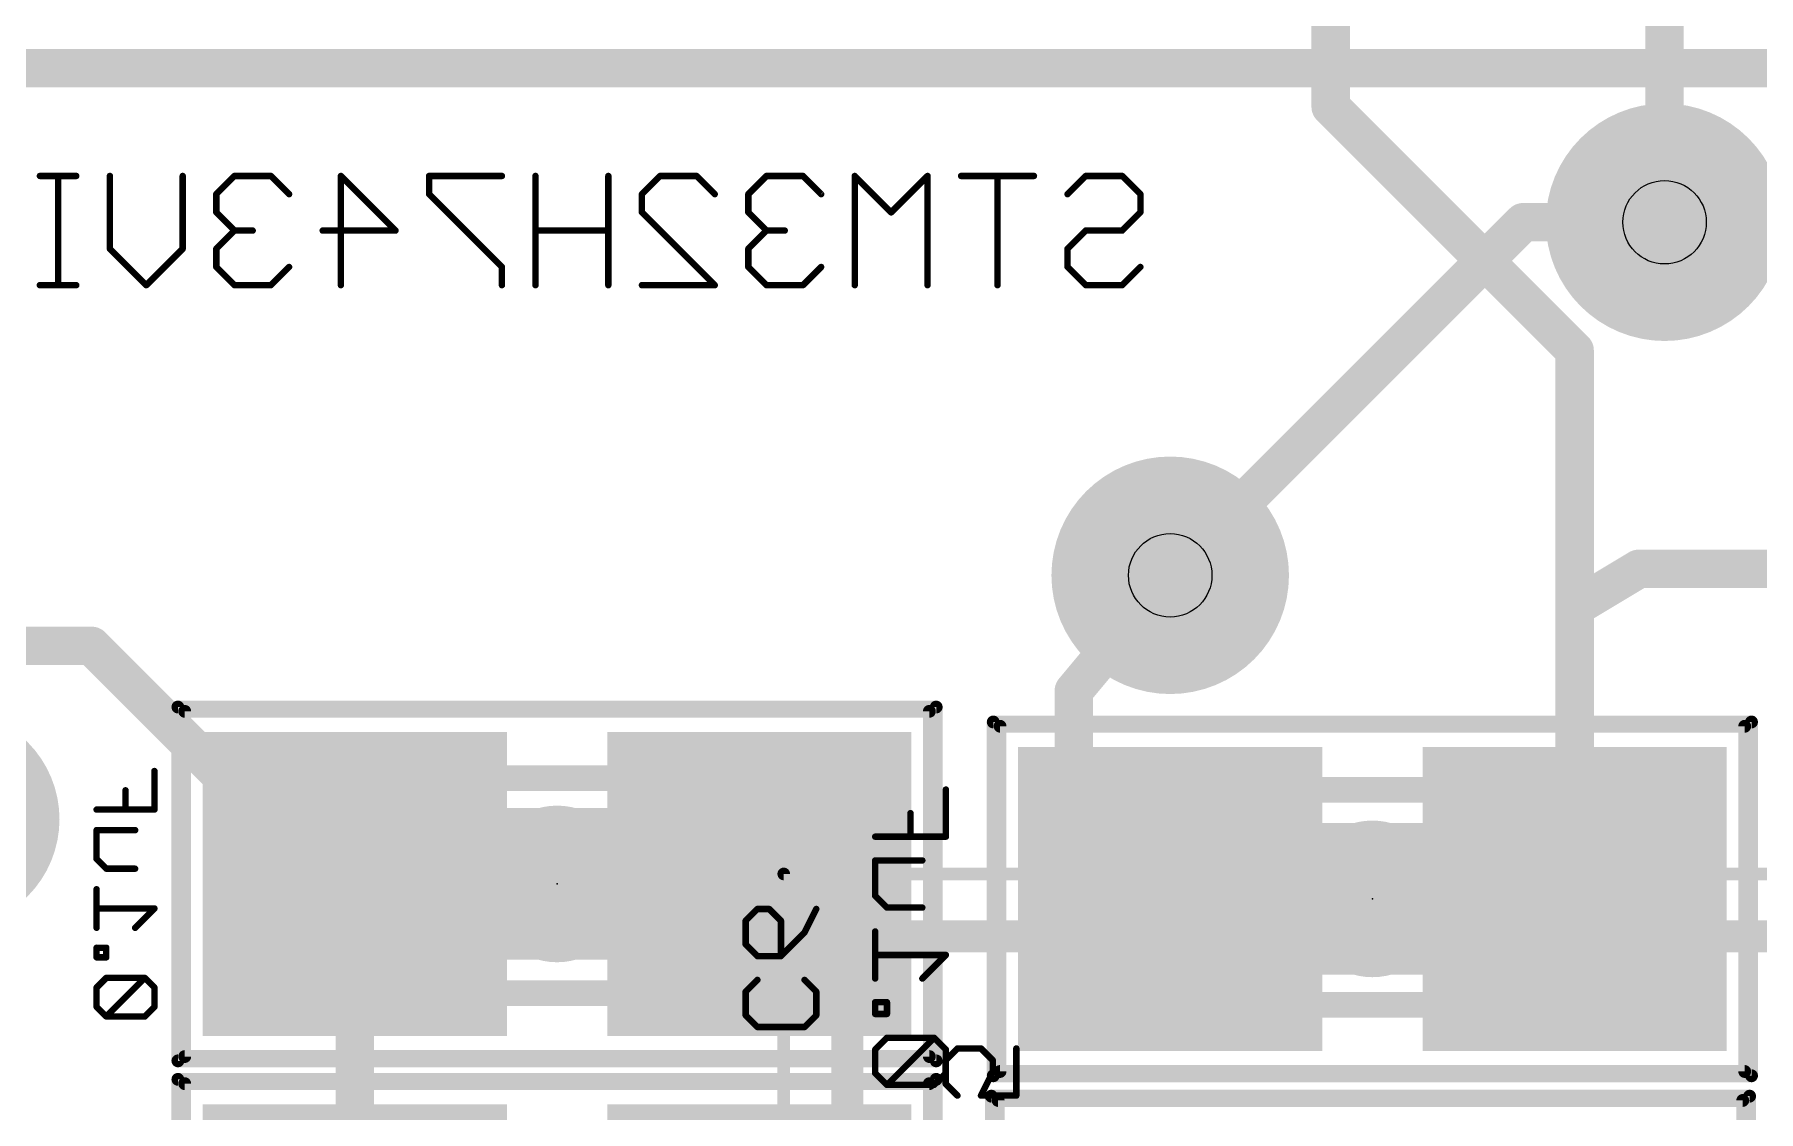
# Model space of a CAD drawing. Extents: x -10.2 to 81, y -3.9 to 69.4.
# Drawn here: x 58.5 to 65.32, y 20.92 to 25.18 of the extents above; entities that cross this region are included whole.
import ezdxf

# ---------------------------------------------------------------- set-up
doc = ezdxf.new("R2010")
doc.units = 0
for name, color, linetype in [('1', 22, 'CONTINUOUS'), ('16', 175, 'CONTINUOUS'), ('18', 82, 'CONTINUOUS'), ('21', 253, 'CONTINUOUS'), ('22', 253, 'CONTINUOUS'), ('24', 7, 'CONTINUOUS'), ('26', 253, 'CONTINUOUS'), ('28', 253, 'CONTINUOUS'), ('29', 253, 'CONTINUOUS'), ('30', 253, 'CONTINUOUS'), ('32', 253, 'CONTINUOUS'), ('36', 253, 'CONTINUOUS'), ('39', 22, 'CONTINUOUS'), ('40', 175, 'CONTINUOUS'), ('44', 253, 'CONTINUOUS'), ('51', 253, 'CONTINUOUS'), ('52', 253, 'CONTINUOUS')]:
    doc.layers.add(name, color=color, linetype=linetype)

# ---------------------------------------------------------------- blocks, each defined once
blk = doc.blocks.new('RECT')
blk.add_solid([(-0.5, -0.5), (0.5, -0.5), (-0.5, 0.5), (0.5, 0.5)])
blk = doc.blocks.new('ROUNDV')
at = {"const_width": 0.5}
blk.add_lwpolyline([(0, -0.25, 1), (0, 0.25, 1), (0, -0.25)], format="xyb", dxfattribs=at)

msp = doc.modelspace()

# ---------------------------------------------------------------- linework, layer by layer
at = {"layer": '1', "const_width": 0.1524}
for points in [[(57.0992, 25.0444), (66.4464, 25.0444)], [(62.992, 23.0378), (64.389, 24.4348)], [(64.389, 24.4348), (64.9478, 24.4348)]]:
    msp.add_lwpolyline(points, dxfattribs=at)
at = {"layer": '1', "const_width": 0.0762}
for points in [[(64.389, 24.4729, 1), (64.389, 24.3967)], [(64.4159, 24.4079, 1), (64.3621, 24.4617)], [(64.9478, 24.3967, 1), (64.9478, 24.4729)], [(62.9651, 23.0647, 1), (63.0189, 23.0109)]]:
    msp.add_lwpolyline(points, format="xyb", dxfattribs=at)
at = {"layer": '16', "const_width": 0.1524}
for points in [[(63.627, 24.892), (63.627, 25.7661)], [(64.9478, 25.527), (64.9478, 24.4348)], [(64.5919, 23.9272), (63.627, 24.892)], [(64.5919, 22.9108), (64.5919, 23.9272)], [(64.8458, 23.0632), (64.5919, 22.9108)], [(66.548, 23.0632), (64.8458, 23.0632)], [(62.992, 23.0378), (62.611, 22.5806)], [(64.5919, 21.7574), (64.5919, 22.9108)], [(58.0136, 22.7584), (58.7248, 22.7584)], [(58.7248, 22.7584), (59.6667, 21.8165)], [(62.611, 22.5806), (62.611, 22.1382)], [(61.3662, 21.8165), (61.3662, 22.2502)], [(62.611, 22.1382), (62.9919, 21.7574)], [(59.6667, 21.8165), (59.7662, 21.8165)], [(59.7662, 20.3433), (59.7662, 21.8165)]]:
    msp.add_lwpolyline(points, dxfattribs=at)
at = {"layer": '16', "const_width": 0.0762}
for points in [[(63.6539, 24.9189, 1), (63.6001, 24.8651)], [(63.5889, 24.892, 1), (63.6651, 24.892)], [(64.9097, 24.4348, 1), (64.9859, 24.4348)], [(64.63, 23.9272, 1), (64.5538, 23.9272)], [(64.5649, 23.9002, 1), (64.6188, 23.9541)], [(64.8458, 23.1013, 1), (64.8458, 23.0251)], [(64.8655, 23.0305, 1), (64.8262, 23.0959)], [(63.0213, 23.0134, 1), (62.9627, 23.0622)], [(64.63, 22.9108, 1), (64.5538, 22.9108)], [(64.5722, 22.9435, 1), (64.6115, 22.8781)], [(64.5538, 22.9108, 1), (64.63, 22.9108)], [(58.7517, 22.7853, 1), (58.6979, 22.7315)], [(58.7248, 22.7203, 1), (58.7248, 22.7965)], [(62.6491, 22.5806, 1), (62.5729, 22.5806)], [(62.5817, 22.605, 1), (62.6403, 22.5562)], [(61.4043, 22.2502, 1), (61.3281, 22.2502)], [(62.6379, 22.1652, 1), (62.5841, 22.1113)], [(62.5729, 22.1382, 1), (62.6491, 22.1382)], [(59.6667, 21.8546, 1), (59.6667, 21.7784)], [(59.6397, 21.7896, 1), (59.6936, 21.8435)], [(59.8043, 21.8165, 1), (59.7281, 21.8165)], [(59.7662, 21.7784, 1), (59.7662, 21.8546)], [(61.3281, 21.8165, 1), (61.4043, 21.8165)], [(62.9649, 21.7304, 1), (63.0188, 21.7843)], [(64.5538, 21.7574, 1), (64.63, 21.7574)]]:
    msp.add_lwpolyline(points, format="xyb", dxfattribs=at)
at = {"layer": '21', "const_width": 0.127}
for points in [[(67.8111, 21.6091), (61.7151, 21.6091)], [(61.7151, 21.6091), (61.7151, 11.7031)]]:
    msp.add_lwpolyline(points, dxfattribs=at)
at = {"layer": '21', "const_width": 0.0635}
for points in [[(61.7151, 21.6409, 1), (61.7151, 21.5774)], [(61.7468, 21.6091, 1), (61.6833, 21.6091)]]:
    msp.add_lwpolyline(points, format="xyb", dxfattribs=at)
at = {"layer": '22'}
for points, const_width in [([(62.0662, 22.5165), (59.0662, 22.5165)], 0.0508), ([(59.0662, 22.5165), (59.0662, 21.1165)], 0.0508), ([(62.0662, 21.1165), (62.0662, 22.5165)], 0.0508), ([(65.2918, 22.4574), (62.2919, 22.4574)], 0.0508), ([(62.2919, 22.4574), (62.2919, 21.0574)], 0.0508), ([(65.2918, 21.0574), (65.2918, 22.4574)], 0.0508), ([(60.5662, 21.786), (60.5662, 21.847)], 0.5588), ([(63.7919, 21.7879), (63.7919, 21.7269)], 0.5588), ([(59.0662, 21.1165), (62.0662, 21.1165)], 0.0508), ([(62.2919, 21.0574), (65.2918, 21.0574)], 0.0508), ([(62.0662, 21.0433), (59.0662, 21.0433)], 0.0508), ([(59.0662, 21.0433), (59.0662, 19.6433)], 0.0508), ([(62.0662, 19.6433), (62.0662, 21.0433)], 0.0508), ([(65.2842, 20.9768), (62.2842, 20.9768)], 0.0508), ([(62.2842, 20.9768), (62.2842, 19.5768)], 0.0508), ([(65.2842, 19.5768), (65.2842, 20.9768)], 0.0508)]:
    msp.add_lwpolyline(points, dxfattribs=dict(at, const_width=const_width))
for points, const_width in [([(59.0662, 22.5292, 1), (59.0662, 22.5038)], 0.0254), ([(59.0789, 22.5165, 1), (59.0535, 22.5165)], 0.0254), ([(62.0789, 22.5165, 1), (62.0535, 22.5165)], 0.0254), ([(62.0662, 22.5038, 1), (62.0662, 22.5292)], 0.0254), ([(62.2919, 22.4701, 1), (62.2919, 22.4447)], 0.0254), ([(62.3046, 22.4574, 1), (62.2792, 22.4574)], 0.0254), ([(65.3045, 22.4574, 1), (65.2792, 22.4574)], 0.0254), ([(65.2918, 22.4447, 1), (65.2918, 22.4701)], 0.0254), ([(60.7059, 21.847, 1), (60.4265, 21.847)], 0.2794), ([(63.9316, 21.7879, 1), (63.6522, 21.7879)], 0.2794), ([(60.4265, 21.786, 1), (60.7059, 21.786)], 0.2794), ([(63.6522, 21.7269, 1), (63.9316, 21.7269)], 0.2794), ([(59.0662, 21.1292, 1), (59.0662, 21.1038)], 0.0254), ([(59.0535, 21.1165, 1), (59.0789, 21.1165)], 0.0254), ([(62.0535, 21.1165, 1), (62.0789, 21.1165)], 0.0254), ([(62.0662, 21.1038, 1), (62.0662, 21.1292)], 0.0254), ([(62.2919, 21.0701, 1), (62.2919, 21.0447)], 0.0254), ([(65.2918, 21.0447, 1), (65.2918, 21.0701)], 0.0254), ([(59.0662, 21.056, 1), (59.0662, 21.0306)], 0.0254), ([(59.0789, 21.0433, 1), (59.0535, 21.0433)], 0.0254), ([(62.0789, 21.0433, 1), (62.0535, 21.0433)], 0.0254), ([(62.0662, 21.0306, 1), (62.0662, 21.056)], 0.0254), ([(62.2792, 21.0574, 1), (62.3046, 21.0574)], 0.0254), ([(65.2792, 21.0574, 1), (65.3045, 21.0574)], 0.0254), ([(62.2842, 20.9895, 1), (62.2842, 20.9641)], 0.0254), ([(62.2969, 20.9768, 1), (62.2715, 20.9768)], 0.0254), ([(65.2969, 20.9768, 1), (65.2715, 20.9768)], 0.0254), ([(65.2842, 20.9641, 1), (65.2842, 20.9895)], 0.0254)]:
    msp.add_lwpolyline(points, format="xyb", dxfattribs=dict(at, const_width=const_width))
at = {"layer": '24'}
for p in [(60.5662, 21.8165), (63.7919, 21.7574)]:
    msp.add_point(p, dxfattribs=at)
at = {"layer": '26', "const_width": 0.0254}
for points in [[(61.3123, 21.6708), (61.3589, 21.7174)], [(61.3589, 21.7174), (61.4055, 21.7174)], [(61.4055, 21.7174), (61.4521, 21.6708)], [(61.5919, 21.7174), (61.5453, 21.6242)], [(61.3123, 21.5776), (61.3123, 21.6708)], [(61.4521, 21.6708), (61.4521, 21.531)], [(61.5453, 21.6242), (61.4521, 21.531)], [(61.3589, 21.531), (61.3123, 21.5776)], [(61.4521, 21.531), (61.3589, 21.531)], [(61.3123, 21.3902), (61.3589, 21.4368)], [(61.5453, 21.4368), (61.5919, 21.3902)], [(61.3123, 21.297), (61.3123, 21.3902)], [(61.5919, 21.3902), (61.5919, 21.297)], [(61.3589, 21.2504), (61.3123, 21.297)], [(61.5919, 21.297), (61.5453, 21.2504)], [(61.5453, 21.2504), (61.3589, 21.2504)], [(62.1502, 21.1655), (62.1036, 21.1189)], [(62.2434, 21.1655), (62.1502, 21.1655)], [(62.29, 21.1189), (62.2434, 21.1655)], [(62.3832, 21.1655), (62.3832, 20.9791)], [(62.1036, 21.1189), (62.1036, 21.0257)], [(62.2434, 20.9791), (62.29, 21.0723)], [(62.29, 21.0723), (62.29, 21.1189)], [(62.1036, 21.0257), (62.1502, 20.9791)], [(62.3832, 20.9791), (62.2434, 20.9791)]]:
    msp.add_lwpolyline(points, dxfattribs=at)
at = {"layer": '26', "const_width": 0.0127}
for points in [[(61.3589, 21.7238, 1), (61.3589, 21.7111)], [(61.3634, 21.713, 1), (61.3544, 21.7219)], [(61.41, 21.7219, 1), (61.401, 21.713)], [(61.4055, 21.7111, 1), (61.4055, 21.7238)], [(61.5976, 21.7146, 1), (61.5862, 21.7203)], [(61.3186, 21.6708, 1), (61.3059, 21.6708)], [(61.3078, 21.6753, 1), (61.3168, 21.6663)], [(61.4584, 21.6708, 1), (61.4457, 21.6708)], [(61.4476, 21.6663, 1), (61.4566, 21.6753)], [(61.5396, 21.6271, 1), (61.551, 21.6214)], [(61.5498, 21.6197, 1), (61.5408, 21.6287)], [(61.3168, 21.5821, 1), (61.3078, 21.5731)], [(61.3059, 21.5776, 1), (61.3186, 21.5776)], [(61.3589, 21.5374, 1), (61.3589, 21.5247)], [(61.3544, 21.5265, 1), (61.3634, 21.5355)], [(61.4476, 21.5355, 1), (61.4566, 21.5265)], [(61.4457, 21.531, 1), (61.4584, 21.531)], [(61.4521, 21.5247, 1), (61.4521, 21.5374)], [(61.3634, 21.4323, 1), (61.3544, 21.4413)], [(61.5498, 21.4413, 1), (61.5408, 21.4323)], [(61.3186, 21.3902, 1), (61.3059, 21.3902)], [(61.3078, 21.3947, 1), (61.3168, 21.3857)], [(61.5983, 21.3902, 1), (61.5856, 21.3902)], [(61.5874, 21.3857, 1), (61.5964, 21.3947)], [(61.3168, 21.3015, 1), (61.3078, 21.2925)], [(61.3059, 21.297, 1), (61.3186, 21.297)], [(61.5856, 21.297, 1), (61.5983, 21.297)], [(61.5964, 21.2925, 1), (61.5874, 21.3015)], [(61.3589, 21.2567, 1), (61.3589, 21.244)], [(61.3544, 21.2459, 1), (61.3634, 21.2549)], [(61.5408, 21.2549, 1), (61.5498, 21.2459)], [(61.5453, 21.244, 1), (61.5453, 21.2567)], [(62.1502, 21.1719, 1), (62.1502, 21.1592)], [(62.1547, 21.161, 1), (62.1457, 21.17)], [(62.2479, 21.17, 1), (62.2389, 21.161)], [(62.2434, 21.1592, 1), (62.2434, 21.1719)], [(62.3896, 21.1655, 1), (62.3769, 21.1655)], [(62.1099, 21.1189, 1), (62.0972, 21.1189)], [(62.0991, 21.1234, 1), (62.1081, 21.1144)], [(62.2964, 21.1189, 1), (62.2837, 21.1189)], [(62.2837, 21.0723, 1), (62.2964, 21.0723)], [(62.2957, 21.0695, 1), (62.2843, 21.0751)], [(62.2855, 21.1144, 1), (62.2945, 21.1234)], [(62.1081, 21.0302, 1), (62.0991, 21.0212)], [(62.0972, 21.0257, 1), (62.1099, 21.0257)], [(62.1457, 20.9746, 1), (62.1547, 20.9836)], [(62.2434, 20.9854, 1), (62.2434, 20.9727)], [(62.2377, 20.9819, 1), (62.2491, 20.9763)], [(62.3769, 20.9791, 1), (62.3896, 20.9791)], [(62.3832, 20.9727, 1), (62.3832, 20.9854)]]:
    msp.add_lwpolyline(points, format="xyb", dxfattribs=at)
at = {"layer": '28', "const_width": 0.0254}
for points in [[(58.6642, 24.6179), (58.5201, 24.6179)], [(58.5922, 24.1857), (58.5922, 24.6179)], [(58.7971, 24.3298), (58.7971, 24.6179)], [(59.0852, 24.6179), (59.0852, 24.3298)], [(59.2901, 24.6179), (59.2181, 24.5459)], [(59.4341, 24.6179), (59.2901, 24.6179)], [(59.5062, 24.5459), (59.4341, 24.6179)], [(59.7111, 24.1857), (59.7111, 24.6179)], [(59.7111, 24.6179), (59.9271, 24.4018)], [(60.3481, 24.6179), (60.06, 24.6179)], [(60.06, 24.6179), (60.06, 24.5459)], [(60.481, 24.6179), (60.481, 24.1857)], [(60.7691, 24.1857), (60.7691, 24.6179)], [(60.902, 24.5459), (60.974, 24.6179)], [(60.974, 24.6179), (61.1181, 24.6179)], [(61.1181, 24.6179), (61.1901, 24.5459)], [(61.395, 24.6179), (61.323, 24.5459)], [(61.539, 24.6179), (61.395, 24.6179)], [(61.6111, 24.5459), (61.539, 24.6179)], [(61.888, 24.4738), (61.7439, 24.6179)], [(61.7439, 24.6179), (61.7439, 24.1857)], [(62.0321, 24.6179), (61.888, 24.4738)], [(62.0321, 24.1857), (62.0321, 24.6179)], [(62.453, 24.6179), (62.1649, 24.6179)], [(62.309, 24.1857), (62.309, 24.6179)], [(62.5859, 24.5459), (62.6579, 24.6179)], [(62.6579, 24.6179), (62.802, 24.6179)], [(62.802, 24.6179), (62.874, 24.5459)], [(59.2181, 24.5459), (59.2181, 24.4738)], [(60.06, 24.5459), (60.3481, 24.2577)], [(60.902, 24.4738), (60.902, 24.5459)], [(61.323, 24.5459), (61.323, 24.4738)], [(62.874, 24.5459), (62.874, 24.4738)], [(59.2181, 24.4738), (59.2901, 24.4018)], [(61.1901, 24.1857), (60.902, 24.4738)], [(61.323, 24.4738), (61.395, 24.4018)], [(62.874, 24.4738), (62.802, 24.4018)], [(59.2901, 24.4018), (59.2181, 24.3298)], [(59.2901, 24.4018), (59.3621, 24.4018)], [(59.9271, 24.4018), (59.639, 24.4018)], [(60.7691, 24.4018), (60.481, 24.4018)], [(61.395, 24.4018), (61.323, 24.3298)], [(61.395, 24.4018), (61.467, 24.4018)], [(62.6579, 24.4018), (62.5859, 24.3298)], [(62.802, 24.4018), (62.6579, 24.4018)], [(58.9411, 24.1857), (58.7971, 24.3298)], [(59.0852, 24.3298), (58.9411, 24.1857)], [(59.2181, 24.3298), (59.2181, 24.2577)], [(61.323, 24.3298), (61.323, 24.2577)], [(62.5859, 24.3298), (62.5859, 24.2577)], [(59.2181, 24.2577), (59.2901, 24.1857)], [(59.4341, 24.1857), (59.5062, 24.2577)], [(60.3481, 24.2577), (60.3481, 24.1857)], [(61.323, 24.2577), (61.395, 24.1857)], [(61.539, 24.1857), (61.6111, 24.2577)], [(62.5859, 24.2577), (62.6579, 24.1857)], [(62.802, 24.1857), (62.874, 24.2577)], [(58.6642, 24.1857), (58.5201, 24.1857)], [(59.2901, 24.1857), (59.4341, 24.1857)], [(60.902, 24.1857), (61.1901, 24.1857)], [(61.395, 24.1857), (61.539, 24.1857)], [(62.6579, 24.1857), (62.802, 24.1857)], [(58.9734, 22.1108), (58.9734, 22.2633)], [(58.859, 22.1108), (58.859, 22.187)], [(62.1045, 22.0035), (62.1045, 22.19)], [(58.7446, 22.1108), (58.9734, 22.1108)], [(61.9647, 22.0035), (61.9647, 22.0968)], [(58.7446, 21.915), (58.7446, 22.0294)], [(58.7446, 22.0294), (58.8971, 22.0294)], [(61.8248, 22.0035), (62.1045, 22.0035)], [(58.7827, 21.8769), (58.7446, 21.915)], [(61.8248, 21.7695), (61.8248, 21.9093)], [(61.8248, 21.9093), (62.0113, 21.9093)], [(58.8971, 21.8769), (58.7827, 21.8769)], [(58.7446, 21.643), (58.7446, 21.7955)], [(61.8715, 21.7229), (61.8248, 21.7695)], [(58.9734, 21.7193), (58.7446, 21.7193)], [(58.8971, 21.643), (58.9734, 21.7193)], [(62.0113, 21.7229), (61.8715, 21.7229)], [(61.8248, 21.4422), (61.8248, 21.6287)], [(58.7827, 21.5642), (58.7446, 21.5642)], [(58.7446, 21.5642), (58.7446, 21.5261)], [(58.7827, 21.5261), (58.7827, 21.5642)], [(58.7446, 21.5261), (58.7827, 21.5261)], [(62.1045, 21.5355), (61.8248, 21.5355)], [(62.0113, 21.4422), (62.1045, 21.5355)], [(58.7827, 21.4447), (58.7446, 21.4066)], [(58.7446, 21.4066), (58.7446, 21.3303)], [(58.9353, 21.4447), (58.7827, 21.4447)], [(58.7827, 21.2922), (58.9353, 21.4447)], [(58.9734, 21.4066), (58.9353, 21.4447)], [(58.9734, 21.3303), (58.9734, 21.4066)], [(61.8715, 21.3485), (61.8248, 21.3485)], [(61.8248, 21.3485), (61.8248, 21.3019)], [(61.8715, 21.3019), (61.8715, 21.3485)], [(58.7446, 21.3303), (58.7827, 21.2922)], [(58.7827, 21.2922), (58.9353, 21.2922)], [(58.9353, 21.2922), (58.9734, 21.3303)], [(61.8248, 21.3019), (61.8715, 21.3019)], [(61.8715, 21.2077), (61.8248, 21.1611)], [(62.0579, 21.2077), (61.8715, 21.2077)], [(61.8715, 21.0213), (62.0579, 21.2077)], [(62.1045, 21.1611), (62.0579, 21.2077)], [(61.8248, 21.1611), (61.8248, 21.0679)], [(62.1045, 21.0679), (62.1045, 21.1611)], [(61.8248, 21.0679), (61.8715, 21.0213)], [(62.0579, 21.0213), (62.1045, 21.0679)], [(61.8715, 21.0213), (62.0579, 21.0213)]]:
    msp.add_lwpolyline(points, dxfattribs=at)
at = {"layer": '28', "const_width": 0.0127}
for points in [[(58.5201, 24.6242, 1), (58.5201, 24.6115)], [(58.5985, 24.6179, 1), (58.5858, 24.6179)], [(58.6642, 24.6115, 1), (58.6642, 24.6242)], [(58.8034, 24.6179, 1), (58.7907, 24.6179)], [(59.0915, 24.6179, 1), (59.0788, 24.6179)], [(59.2901, 24.6242, 1), (59.2901, 24.6115)], [(59.2946, 24.6134, 1), (59.2856, 24.6224)], [(59.4386, 24.6224, 1), (59.4296, 24.6134)], [(59.4341, 24.6115, 1), (59.4341, 24.6242)], [(59.7174, 24.6179, 1), (59.7047, 24.6179)], [(59.7156, 24.6224, 1), (59.7066, 24.6134)], [(60.06, 24.6242, 1), (60.06, 24.6115)], [(60.0664, 24.6179, 1), (60.0537, 24.6179)], [(60.3481, 24.6115, 1), (60.3481, 24.6242)], [(60.4873, 24.6179, 1), (60.4746, 24.6179)], [(60.7755, 24.6179, 1), (60.7628, 24.6179)], [(60.974, 24.6242, 1), (60.974, 24.6115)], [(60.9785, 24.6134, 1), (60.9695, 24.6224)], [(61.1226, 24.6224, 1), (61.1136, 24.6134)], [(61.1181, 24.6115, 1), (61.1181, 24.6242)], [(61.395, 24.6242, 1), (61.395, 24.6115)], [(61.3995, 24.6134, 1), (61.3905, 24.6224)], [(61.5435, 24.6224, 1), (61.5346, 24.6134)], [(61.539, 24.6115, 1), (61.539, 24.6242)], [(61.7484, 24.6224, 1), (61.7395, 24.6134)], [(61.7503, 24.6179, 1), (61.7376, 24.6179)], [(62.0384, 24.6179, 1), (62.0257, 24.6179)], [(62.0365, 24.6134, 1), (62.0276, 24.6224)], [(62.1649, 24.6242, 1), (62.1649, 24.6115)], [(62.3153, 24.6179, 1), (62.3026, 24.6179)], [(62.453, 24.6115, 1), (62.453, 24.6242)], [(62.6579, 24.6242, 1), (62.6579, 24.6115)], [(62.6624, 24.6134, 1), (62.6534, 24.6224)], [(62.8065, 24.6224, 1), (62.7975, 24.6134)], [(62.802, 24.6115, 1), (62.802, 24.6242)], [(59.2244, 24.5459, 1), (59.2117, 24.5459)], [(59.2136, 24.5503, 1), (59.2225, 24.5414)], [(59.5017, 24.5414, 1), (59.5107, 24.5503)], [(60.0645, 24.5503, 1), (60.0555, 24.5414)], [(60.9083, 24.5459, 1), (60.8956, 24.5459)], [(60.8975, 24.5503, 1), (60.9065, 24.5414)], [(61.1856, 24.5414, 1), (61.1946, 24.5503)], [(61.3293, 24.5459, 1), (61.3166, 24.5459)], [(61.3185, 24.5503, 1), (61.3274, 24.5414)], [(61.6066, 24.5414, 1), (61.6156, 24.5503)], [(62.5814, 24.5503, 1), (62.5904, 24.5414)], [(62.8804, 24.5459, 1), (62.8677, 24.5459)], [(62.8695, 24.5414, 1), (62.8785, 24.5503)], [(59.2225, 24.4783, 1), (59.2136, 24.4693)], [(60.0537, 24.5459, 1), (60.0664, 24.5459)], [(60.9065, 24.4783, 1), (60.8975, 24.4693)], [(61.3274, 24.4783, 1), (61.3185, 24.4693)], [(62.8785, 24.4693, 1), (62.8695, 24.4783)], [(59.2117, 24.4738, 1), (59.2244, 24.4738)], [(60.8956, 24.4738, 1), (60.9083, 24.4738)], [(61.3166, 24.4738, 1), (61.3293, 24.4738)], [(61.8835, 24.4783, 1), (61.8925, 24.4693)], [(61.8835, 24.4693, 1), (61.8925, 24.4783)], [(62.8677, 24.4738, 1), (62.8804, 24.4738)], [(59.2901, 24.4081, 1), (59.2901, 24.3954)], [(59.2946, 24.3973, 1), (59.2856, 24.4063)], [(59.2856, 24.3973, 1), (59.2946, 24.4063)], [(59.3621, 24.3954, 1), (59.3621, 24.4081)], [(59.639, 24.4081, 1), (59.639, 24.3954)], [(59.9227, 24.3973, 1), (59.9316, 24.4063)], [(59.9271, 24.3954, 1), (59.9271, 24.4081)], [(60.481, 24.4081, 1), (60.481, 24.3954)], [(60.7691, 24.3954, 1), (60.7691, 24.4081)], [(61.395, 24.4081, 1), (61.395, 24.3954)], [(61.3995, 24.3973, 1), (61.3905, 24.4063)], [(61.3905, 24.3973, 1), (61.3995, 24.4063)], [(61.467, 24.3954, 1), (61.467, 24.4081)], [(62.6579, 24.4081, 1), (62.6579, 24.3954)], [(62.6624, 24.3973, 1), (62.6534, 24.4063)], [(62.7975, 24.4063, 1), (62.8065, 24.3973)], [(62.802, 24.3954, 1), (62.802, 24.4081)], [(58.8016, 24.3343, 1), (58.7926, 24.3253)], [(58.7907, 24.3298, 1), (58.8034, 24.3298)], [(59.0788, 24.3298, 1), (59.0915, 24.3298)], [(59.0897, 24.3253, 1), (59.0807, 24.3343)], [(59.2244, 24.3298, 1), (59.2117, 24.3298)], [(59.2136, 24.3343, 1), (59.2225, 24.3253)], [(61.3293, 24.3298, 1), (61.3166, 24.3298)], [(61.3185, 24.3343, 1), (61.3274, 24.3253)], [(62.5814, 24.3343, 1), (62.5904, 24.3253)], [(62.5923, 24.3298, 1), (62.5796, 24.3298)], [(59.2225, 24.2622, 1), (59.2136, 24.2532)], [(59.2117, 24.2577, 1), (59.2244, 24.2577)], [(59.5107, 24.2532, 1), (59.5017, 24.2622)], [(60.3545, 24.2577, 1), (60.3418, 24.2577)], [(60.3436, 24.2532, 1), (60.3526, 24.2622)], [(61.3274, 24.2622, 1), (61.3185, 24.2532)], [(61.3166, 24.2577, 1), (61.3293, 24.2577)], [(61.6156, 24.2532, 1), (61.6066, 24.2622)], [(62.5904, 24.2622, 1), (62.5814, 24.2532)], [(62.5796, 24.2577, 1), (62.5923, 24.2577)], [(62.8785, 24.2532, 1), (62.8695, 24.2622)], [(58.5201, 24.1921, 1), (58.5201, 24.1794)], [(58.5858, 24.1857, 1), (58.5985, 24.1857)], [(58.6642, 24.1794, 1), (58.6642, 24.1921)], [(58.9366, 24.1902, 1), (58.9456, 24.1812)], [(58.9366, 24.1812, 1), (58.9456, 24.1902)], [(59.2901, 24.1921, 1), (59.2901, 24.1794)], [(59.2856, 24.1812, 1), (59.2946, 24.1902)], [(59.4296, 24.1902, 1), (59.4386, 24.1812)], [(59.4341, 24.1794, 1), (59.4341, 24.1921)], [(59.7047, 24.1857, 1), (59.7174, 24.1857)], [(60.3418, 24.1857, 1), (60.3545, 24.1857)], [(60.4746, 24.1857, 1), (60.4873, 24.1857)], [(60.7628, 24.1857, 1), (60.7755, 24.1857)], [(60.902, 24.1921, 1), (60.902, 24.1794)], [(61.1856, 24.1812, 1), (61.1946, 24.1902)], [(61.1901, 24.1794, 1), (61.1901, 24.1921)], [(61.395, 24.1921, 1), (61.395, 24.1794)], [(61.3905, 24.1812, 1), (61.3995, 24.1902)], [(61.5346, 24.1902, 1), (61.5435, 24.1812)], [(61.539, 24.1794, 1), (61.539, 24.1921)], [(61.7376, 24.1857, 1), (61.7503, 24.1857)], [(62.0257, 24.1857, 1), (62.0384, 24.1857)], [(62.3026, 24.1857, 1), (62.3153, 24.1857)], [(62.6579, 24.1921, 1), (62.6579, 24.1794)], [(62.6534, 24.1812, 1), (62.6624, 24.1902)], [(62.7975, 24.1902, 1), (62.8065, 24.1812)], [(62.802, 24.1794, 1), (62.802, 24.1921)], [(58.9797, 22.2633, 1), (58.967, 22.2633)], [(58.8653, 22.187, 1), (58.8526, 22.187)], [(62.1108, 22.19, 1), (62.0981, 22.19)], [(58.7446, 22.1171, 1), (58.7446, 22.1044)], [(58.8526, 22.1108, 1), (58.8653, 22.1108)], [(58.967, 22.1108, 1), (58.9797, 22.1108)], [(58.9734, 22.1044, 1), (58.9734, 22.1171)], [(61.971, 22.0968, 1), (61.9583, 22.0968)], [(58.7509, 22.0294, 1), (58.7382, 22.0294)], [(58.7446, 22.0358, 1), (58.7446, 22.0231)], [(58.8971, 22.0231, 1), (58.8971, 22.0358)], [(61.8248, 22.0099, 1), (61.8248, 21.9972)], [(61.9583, 22.0035, 1), (61.971, 22.0035)], [(62.0981, 22.0035, 1), (62.1108, 22.0035)], [(62.1045, 21.9972, 1), (62.1045, 22.0099)], [(58.7491, 21.9195, 1), (58.7401, 21.9105)], [(58.7382, 21.915, 1), (58.7509, 21.915)], [(61.8248, 21.9157, 1), (61.8248, 21.903)], [(61.8312, 21.9093, 1), (61.8185, 21.9093)], [(62.0113, 21.903, 1), (62.0113, 21.9157)], [(58.7827, 21.8832, 1), (58.7827, 21.8705)], [(58.7782, 21.8724, 1), (58.7872, 21.8814)], [(58.8971, 21.8705, 1), (58.8971, 21.8832)], [(58.7509, 21.7955, 1), (58.7382, 21.7955)], [(61.8293, 21.774, 1), (61.8204, 21.765)], [(61.8185, 21.7695, 1), (61.8312, 21.7695)], [(58.7446, 21.7256, 1), (58.7446, 21.7129)], [(58.9779, 21.7148, 1), (58.9689, 21.7238)], [(58.9734, 21.7129, 1), (58.9734, 21.7256)], [(61.8715, 21.7292, 1), (61.8715, 21.7165)], [(61.867, 21.7184, 1), (61.8759, 21.7274)], [(62.0113, 21.7165, 1), (62.0113, 21.7292)], [(58.7382, 21.643, 1), (58.7509, 21.643)], [(58.8926, 21.6475, 1), (58.9016, 21.6385)], [(61.8312, 21.6287, 1), (61.8185, 21.6287)], [(58.7446, 21.5706, 1), (58.7446, 21.5579)], [(58.7509, 21.5642, 1), (58.7382, 21.5642)], [(58.7891, 21.5642, 1), (58.7764, 21.5642)], [(58.7827, 21.5579, 1), (58.7827, 21.5706)], [(58.7446, 21.5324, 1), (58.7446, 21.5197)], [(58.7382, 21.5261, 1), (58.7509, 21.5261)], [(58.7764, 21.5261, 1), (58.7891, 21.5261)], [(58.7827, 21.5197, 1), (58.7827, 21.5324)], [(61.8248, 21.5418, 1), (61.8248, 21.5291)], [(62.109, 21.531, 1), (62.1, 21.5399)], [(62.1045, 21.5291, 1), (62.1045, 21.5418)], [(58.7509, 21.4066, 1), (58.7382, 21.4066)], [(58.7401, 21.4111, 1), (58.7491, 21.4021)], [(58.7827, 21.4511, 1), (58.7827, 21.4384)], [(58.7872, 21.4402, 1), (58.7782, 21.4492)], [(58.9397, 21.4492, 1), (58.9308, 21.4402)], [(58.9397, 21.4402, 1), (58.9308, 21.4492)], [(58.9353, 21.4384, 1), (58.9353, 21.4511)], [(58.9797, 21.4066, 1), (58.967, 21.4066)], [(58.9689, 21.4021, 1), (58.9779, 21.4111)], [(61.8185, 21.4422, 1), (61.8312, 21.4422)], [(62.0068, 21.4467, 1), (62.0158, 21.4378)], [(61.8248, 21.3549, 1), (61.8248, 21.3422)], [(61.8312, 21.3485, 1), (61.8185, 21.3485)], [(61.8778, 21.3485, 1), (61.8651, 21.3485)], [(61.8715, 21.3422, 1), (61.8715, 21.3549)], [(58.7491, 21.3348, 1), (58.7401, 21.3258)], [(58.7382, 21.3303, 1), (58.7509, 21.3303)], [(58.7827, 21.2985, 1), (58.7827, 21.2858)], [(58.7782, 21.2967, 1), (58.7872, 21.2877)], [(58.7782, 21.2877, 1), (58.7872, 21.2967)], [(58.9308, 21.2967, 1), (58.9397, 21.2877)], [(58.9353, 21.2858, 1), (58.9353, 21.2985)], [(58.967, 21.3303, 1), (58.9797, 21.3303)], [(58.9779, 21.3258, 1), (58.9689, 21.3348)], [(61.8248, 21.3083, 1), (61.8248, 21.2956)], [(61.8185, 21.3019, 1), (61.8312, 21.3019)], [(61.8651, 21.3019, 1), (61.8778, 21.3019)], [(61.8715, 21.2956, 1), (61.8715, 21.3083)], [(61.8715, 21.214, 1), (61.8715, 21.2013)], [(61.8759, 21.2032, 1), (61.867, 21.2122)], [(62.0624, 21.2122, 1), (62.0534, 21.2032)], [(62.0624, 21.2032, 1), (62.0534, 21.2122)], [(62.0579, 21.2013, 1), (62.0579, 21.214)], [(61.8312, 21.1611, 1), (61.8185, 21.1611)], [(61.8204, 21.1656, 1), (61.8293, 21.1566)], [(62.1108, 21.1611, 1), (62.0981, 21.1611)], [(62.1, 21.1566, 1), (62.109, 21.1656)], [(61.8293, 21.0724, 1), (61.8204, 21.0634)], [(62.109, 21.0634, 1), (62.1, 21.0724)], [(61.8185, 21.0679, 1), (61.8312, 21.0679)], [(61.8715, 21.0276, 1), (61.8715, 21.0149)], [(61.867, 21.0258, 1), (61.8759, 21.0168)], [(61.867, 21.0168, 1), (61.8759, 21.0258)], [(62.0534, 21.0258, 1), (62.0624, 21.0168)], [(62.0579, 21.0149, 1), (62.0579, 21.0276)], [(62.0981, 21.0679, 1), (62.1108, 21.0679)]]:
    msp.add_lwpolyline(points, format="xyb", dxfattribs=at)
at = {"layer": '39', "const_width": 0.05}
for points in [[(61.4631, 11.4561), (61.4631, 21.8561)], [(61.4631, 21.8561), (68.0631, 21.8561)]]:
    msp.add_lwpolyline(points, dxfattribs=at)
at = {"layer": '39', "const_width": 0.025}
for points in [[(61.4756, 21.8561, 1), (61.4506, 21.8561)], [(61.4631, 21.8686, 1), (61.4631, 21.8436)]]:
    msp.add_lwpolyline(points, format="xyb", dxfattribs=at)
at = {"layer": '40', "const_width": 0.0508}
for points in [[(62.0392, 22.4995), (59.0932, 22.4995)], [(59.0932, 22.4995), (59.0932, 21.1335)], [(62.0392, 21.1335), (62.0392, 22.4995)], [(65.2649, 22.4404), (62.3189, 22.4404)], [(62.3189, 22.4404), (62.3189, 21.0744)], [(65.2649, 21.0744), (65.2649, 22.4404)], [(59.0932, 21.1335), (62.0392, 21.1335)], [(62.3189, 21.0744), (65.2649, 21.0744)], [(62.0392, 21.0263), (59.0932, 21.0263)], [(59.0932, 21.0263), (59.0932, 19.6603)], [(62.0392, 19.6603), (62.0392, 21.0263)], [(65.2572, 20.9598), (62.3112, 20.9598)], [(62.3112, 20.9598), (62.3112, 19.5938)], [(65.2572, 19.5938), (65.2572, 20.9598)]]:
    msp.add_lwpolyline(points, dxfattribs=at)
at = {"layer": '40', "const_width": 0.0254}
for points in [[(59.0932, 22.5122, 1), (59.0932, 22.4868)], [(59.1059, 22.4995, 1), (59.0805, 22.4995)], [(62.0519, 22.4995, 1), (62.0265, 22.4995)], [(62.0392, 22.4868, 1), (62.0392, 22.5122)], [(62.3189, 22.4531, 1), (62.3189, 22.4277)], [(62.3316, 22.4404, 1), (62.3062, 22.4404)], [(65.2776, 22.4404, 1), (65.2522, 22.4404)], [(65.2649, 22.4277, 1), (65.2649, 22.4531)], [(59.0932, 21.1462, 1), (59.0932, 21.1208)], [(59.0805, 21.1335, 1), (59.1059, 21.1335)], [(62.0265, 21.1335, 1), (62.0519, 21.1335)], [(62.0392, 21.1208, 1), (62.0392, 21.1462)], [(62.3189, 21.0871, 1), (62.3189, 21.0617)], [(62.3062, 21.0744, 1), (62.3316, 21.0744)], [(65.2522, 21.0744, 1), (65.2776, 21.0744)], [(65.2649, 21.0617, 1), (65.2649, 21.0871)], [(59.0932, 21.039, 1), (59.0932, 21.0136)], [(59.1059, 21.0263, 1), (59.0805, 21.0263)], [(62.0519, 21.0263, 1), (62.0265, 21.0263)], [(62.0392, 21.0136, 1), (62.0392, 21.039)], [(62.3112, 20.9725, 1), (62.3112, 20.9471)], [(62.3239, 20.9598, 1), (62.2985, 20.9598)], [(65.2699, 20.9598, 1), (65.2445, 20.9598)], [(65.2572, 20.9471, 1), (65.2572, 20.9725)]]:
    msp.add_lwpolyline(points, format="xyb", dxfattribs=at)
at = {"layer": '44'}
for centre in [(64.9478, 24.4348), (62.992, 23.0378)]:
    msp.add_circle(centre, 0.1651, dxfattribs=at)
at = {"layer": '51', "const_width": 0.127}
for points in [[(61.7151, 11.7031), (61.7151, 21.6091)], [(61.7151, 21.6091), (67.8111, 21.6091)]]:
    msp.add_lwpolyline(points, dxfattribs=at)
at = {"layer": '51', "const_width": 0.0635}
for points in [[(61.7468, 21.6091, 1), (61.6833, 21.6091)], [(61.7151, 21.6409, 1), (61.7151, 21.5774)]]:
    msp.add_lwpolyline(points, format="xyb", dxfattribs=at)
at = {"layer": '52', "const_width": 0.1016}
for points in [[(60.2102, 22.2355), (60.9222, 22.2355)], [(64.1479, 22.1894), (63.4359, 22.1894)], [(60.2102, 21.3845), (60.9222, 21.3845)], [(64.1479, 21.3384), (63.4359, 21.3384)]]:
    msp.add_lwpolyline(points, dxfattribs=at)
at = {"layer": '52', "const_width": 0.0508}
for points in [[(60.2102, 22.2609, 1), (60.2102, 22.2101)], [(60.9222, 22.2101, 1), (60.9222, 22.2609)], [(63.4359, 22.2148, 1), (63.4359, 22.164)], [(64.1479, 22.164, 1), (64.1479, 22.2148)], [(60.2102, 21.4099, 1), (60.2102, 21.3591)], [(60.9222, 21.3591, 1), (60.9222, 21.4099)], [(63.4359, 21.3638, 1), (63.4359, 21.313)], [(64.1479, 21.313, 1), (64.1479, 21.3638)]]:
    msp.add_lwpolyline(points, format="xyb", dxfattribs=at)

# ---------------------------------------------------------------- block references
at = {"layer": '16'}
for p in [(59.7662, 21.8165), (61.3662, 21.8165)]:
    msp.add_blockref('RECT', p, dxfattribs=at)
at = {"layer": '16', "rotation": 180}
for p in [(62.9919, 21.7574), (64.5919, 21.7574)]:
    msp.add_blockref('RECT', p, dxfattribs=at)
at = {"layer": '18', "xscale": 0.7366, "yscale": 0.7366}
for p in [(64.9478, 24.4348), (64.9478, 24.4348), (62.992, 23.0378), (62.992, 23.0378)]:
    msp.add_blockref('ROUNDV', p, dxfattribs=at)
at = {"layer": '29'}
for p, xscale, yscale in [((64.9478, 24.4348), 0.9398, 0.9398), ((62.992, 23.0378), 0.9398, 0.9398), ((58.166, 22.0726), 0.8636, 0.8636)]:
    msp.add_blockref('ROUNDV', p, dxfattribs=dict(at, xscale=xscale, yscale=yscale))
at = {"layer": '30'}
for name, p, xscale, yscale in [('ROUNDV', (64.9478, 24.4348), 0.9398, 0.9398), ('ROUNDV', (62.992, 23.0378), 0.9398, 0.9398), ('ROUNDV', (58.166, 22.0726), 0.8636, 0.8636), ('RECT', (59.7662, 21.8165), 1.2032, 1.2032), ('RECT', (61.3662, 21.8165), 1.2032, 1.2032), ('RECT', (59.7662, 20.3433), 1.2032, 1.2032), ('RECT', (61.3662, 20.3433), 1.2032, 1.2032)]:
    msp.add_blockref(name, p, dxfattribs=dict(at, xscale=xscale, yscale=yscale))
at = {"layer": '30', "xscale": 1.2032, "yscale": 1.2032, "rotation": 180}
for p in [(62.9919, 21.7574), (64.5919, 21.7574)]:
    msp.add_blockref('RECT', p, dxfattribs=at)
at = {"layer": '32'}
for p in [(59.7662, 21.8165), (61.3662, 21.8165)]:
    msp.add_blockref('RECT', p, dxfattribs=at)
at = {"layer": '32', "rotation": 180}
for p in [(62.9919, 21.7574), (64.5919, 21.7574)]:
    msp.add_blockref('RECT', p, dxfattribs=at)
at = {"layer": '36', "xscale": 0.3998, "yscale": 0.6}
msp.add_blockref('RECT', (60.5662, 21.8165), dxfattribs=at)
at = {"layer": '36', "xscale": 0.3998, "yscale": 0.6, "rotation": 180}
msp.add_blockref('RECT', (63.7919, 21.7574), dxfattribs=at)
at = {"layer": '52', "xscale": 0.5001, "yscale": 0.95}
for p in [(59.9781, 21.8114), (61.1465, 21.8114)]:
    msp.add_blockref('RECT', p, dxfattribs=at)
at = {"layer": '52', "xscale": 0.5001, "yscale": 0.95, "rotation": 180}
for p in [(63.2116, 21.7625), (64.38, 21.7625)]:
    msp.add_blockref('RECT', p, dxfattribs=at)

doc.saveas('drawing.dxf')
